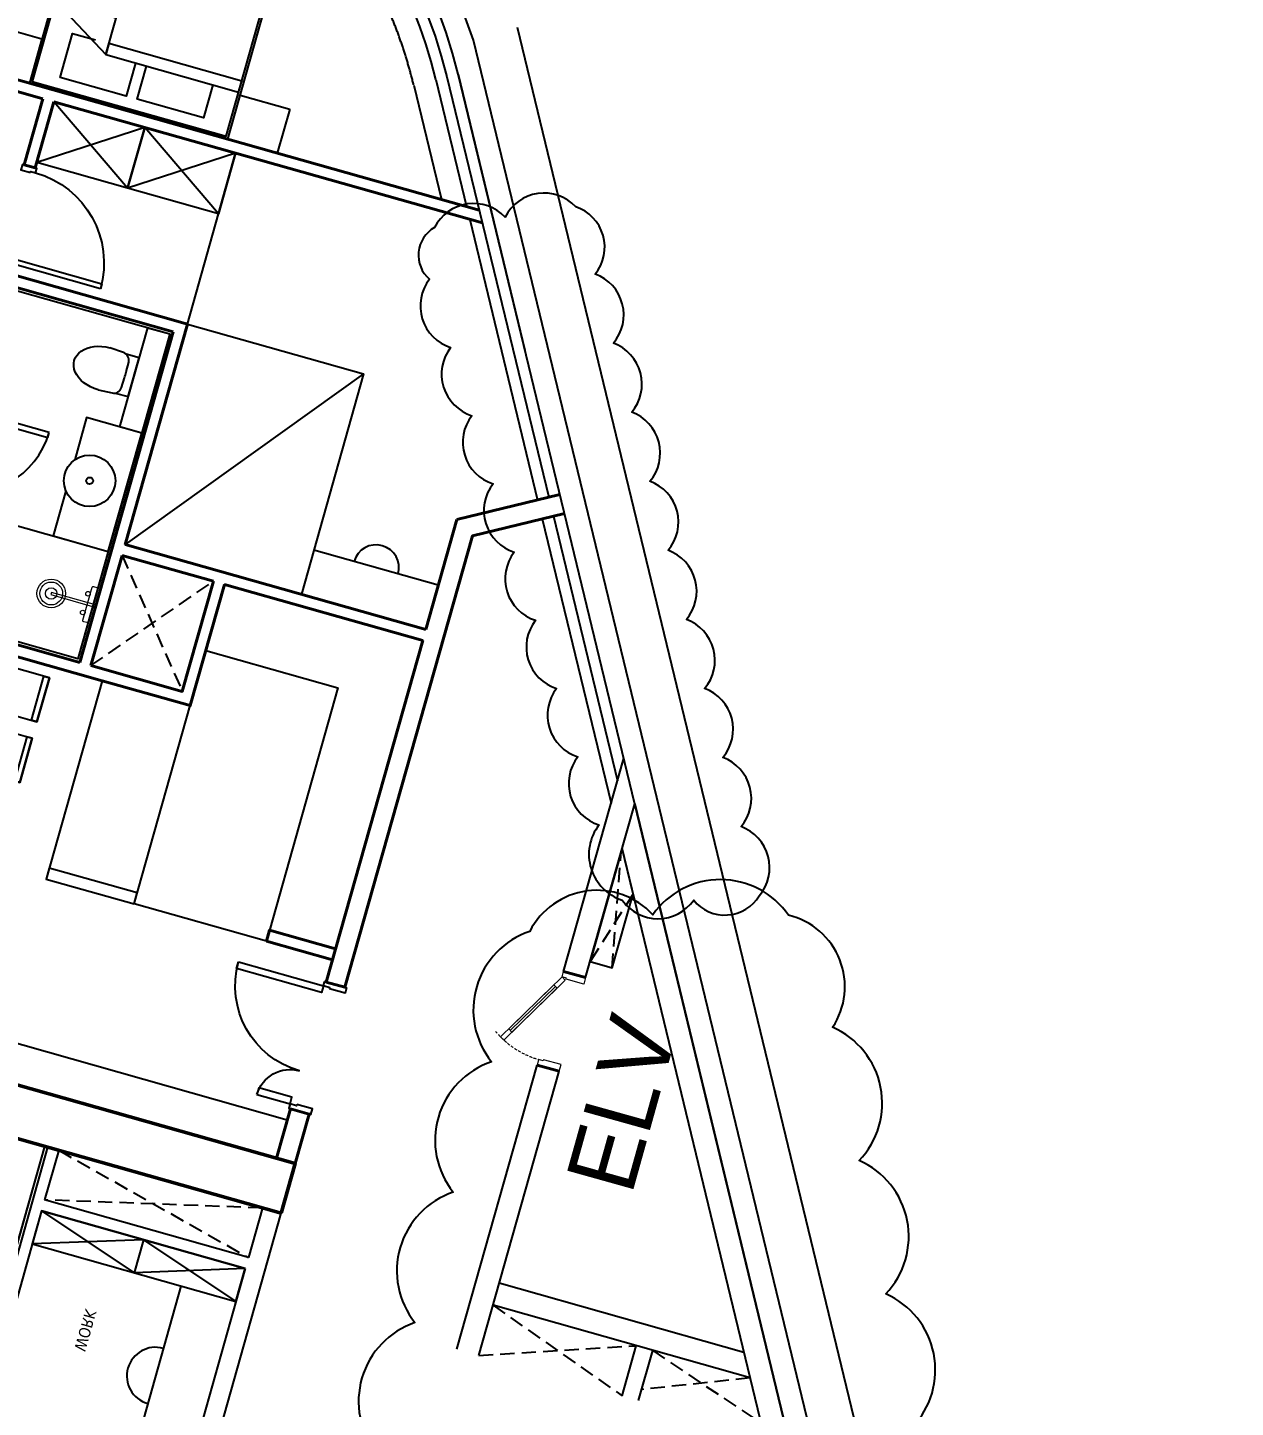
# Model space of a CAD drawing. Header units: millimetres. Extents: x -361706341 to 361216459, y -284152911 to 284385905.
# Drawn here: x -36624 to -26071, y 143963 to 156013 of the extents above; entities that cross this region are included whole.
import ezdxf

# ---------------------------------------------------------------- set-up
doc = ezdxf.new("R2010")
doc.units = ezdxf.units.MM
doc.header["$LTSCALE"] = 100
doc.header["$MEASUREMENT"] = 0
for name, pattern in [('220126_HDN_HBA typical plan$0$HIDDEN', [0.375, 0.25, -0.125]), ('ACAD_ISO03W100', [30, 12, -18]), ('HIDDEN', [0.375, 0.25, -0.125]), ('Xref_ST_MBDV Cot vach 30.7.2022$0$HIDDEN', [0.375, 0.25, -0.125])]:
    doc.linetypes.add(name, pattern=pattern)
for name, color, linetype in [('1VinaPVC-Text', 9, 'Continuous'), ('A-_FURN----_E-_N', 251, 'Continuous'), ('A-_SANIEQPT_E-_N', 251, 'Continuous'), ('A-ANNO-ROOM', 50, 'Continuous'), ('A-CORE-OTLN', 160, 'Continuous'), ('dien tich thong thuy', 3, 'Continuous'), ('IDEA - dim', 251, 'Continuous'), ('KT-Khuat', 9, 'HIDDEN'), ('KT-Net manh', 139, 'Continuous'), ('KT-Tuong', 1, 'Continuous'), ('Xref_NT1+NT2_MBDV Cot vach_220729$0$ccu12-Thay', 7, 'Continuous'), ('Xref_ST_MBDV Cot vach 30.7.2022$0$KT-Khuat', 9, 'Xref_ST_MBDV Cot vach 30.7.2022$0$HIDDEN'), ('Xref_ST_MBDV Cot vach 30.7.2022$0$KT-Thay', 7, 'Continuous')]:
    doc.layers.add(name, color=color, linetype=linetype)
for name, color, linetype, lineweight in [('A-NoiThat', 39, 'Continuous', 13), ('CUA', 37, 'Continuous', 13), ('KT-Net cat', 1, 'Continuous', 40), ('KT-Net cot', 2, 'Continuous', 50)]:
    doc.layers.add(name, color=color, linetype=linetype, lineweight=lineweight)
doc.styles.add('220126_HDN_HBA typical plan$0$211210_HDN_HBA_TYPICAL PLAN CORE OPT 1$0$HBA-Text', font='GOTHIC.TTF')
doc.styles.add('Tahoma', font='tahoma.ttf')

# ---------------------------------------------------------------- blocks, each defined once
blk = doc.blocks.new('29')
at = {"layer": 'IDEA - dim'}
for p, q in [((225, 9430), (225, 9600)), ((1075, 8930), (2500, 8930)), ((775, 8505), (1075, 8505))]:
    blk.add_line(p, q, dxfattribs=at)
blk.add_lwpolyline([(775, 9430), (775, 7580), (1075, 7580), (1075, 9430)], close=True, dxfattribs=at)
for points in [[(110, 6600), (110, 5355), (2825, 5355), (2825, 6205), (2035, 6205), (2035, 7455), (225, 7455)], [(110, 6600), (110, 6255), (685, 6255), (1135, 6705), (1135, 7455), (225, 7455)]]:
    blk.add_lwpolyline(points, dxfattribs=at)
blk.add_arc((1891, 8930), 250, 180, 0, dxfattribs=at)
at = {"layer": 'KT-Khuat', "ltscale": 5}
for p, q in [((225, 7580), (675, 9430)), ((225, 9430), (675, 7580))]:
    blk.add_line(p, q, dxfattribs=at)
at = {"layer": 'KT-Net cot'}
blk.add_lwpolyline([(225, 9600), (-225, 9600), (-225, 6600), (225, 6600)], close=True, dxfattribs=at)
at = {"layer": 'KT-Net manh', "linetype": 'ACAD_ISO03W100', "ltscale": 4}
for p, q in [((775, 8505), (1075, 9430)), ((775, 9430), (1075, 8505)), ((775, 7580), (1075, 8505)), ((775, 8505), (1075, 7580))]:
    blk.add_line(p, q, dxfattribs=at)
at = {"layer": 'KT-Tuong'}
for p, q in [((3000, 9600), (225, 9600)), ((225, 9430), (675, 9430)), ((675, 9430), (675, 7580)), ((775, 9430), (3000, 9430)), ((775, 7580), (775, 9430)), ((225, 7580), (675, 7580)), ((225, 7480), (2060, 7480)), ((775, 7580), (2160, 7580))]:
    blk.add_line(p, q, dxfattribs=at)
for points in [[(225, 9430), (225, 9600)], [(775, 9430), (775, 7580)], [(225, 7480), (225, 7580)]]:
    blk.add_lwpolyline(points, dxfattribs=at)
at = {"layer": '1VinaPVC-Text', "style": 'Tahoma', "text_generation_flag": 4}
blk.add_text('WORK', height=100, rotation=180, dxfattribs=at).set_placement((1859, 8182))
blk = doc.blocks.new('*U166')
at = {"layer": 'A-_FURN----_E-_N', "linetype": 'Continuous'}
for points in [[(-900, 600), (-900, 1000), (-1350, 1000), (-1350, 600)], [(-900, -1000), (-900, 1000), (900, 1000), (900, -1000)], [(-880, -980), (-880, 980), (880, 980), (880, -980)], [(1350, 600), (1350, 1000), (900, 1000), (900, 600)]]:
    blk.add_lwpolyline(points, close=True, dxfattribs=at)
at = {"layer": 'A-_FURN----_E-_N', "linetype": '220126_HDN_HBA typical plan$0$HIDDEN', "ltscale": 500}
blk.add_lwpolyline([(-900, -1000), (-900, 1000), (900, 1000), (900, -1000)], close=True, dxfattribs=at)
at = {"layer": 'A-_FURN----_E-_N', "linetype": 'Continuous'}
for points in [[(-55, 580), (-55, 880), (-656, 880), (-656, 480), (-448, 480)], [(646, 580), (646, 880), (45, 880), (45, 580)], [(-880, 249), (-326, 580), (880, 580), (880, 480), (-326, 480), (-326, 580), (-326, 249), (-880, 249)]]:
    blk.add_lwpolyline(points, dxfattribs=at)
blk = doc.blocks.new('dc')
for points in [[(-1100, -40), (-1110, -40), (-1110, -100), (-1150, -100), (-1150, 100), (-1100, 100)], [(-50, -40), (-40, -40), (-40, -100), (0, -100), (0, 100), (-50, 100)], [(-1110, -400), (-1110, -100), (-1050, -100), (-1050, -400)], [(-40, -870), (-40, -100), (-100, -100), (-100, -870)]]:
    blk.add_lwpolyline(points, close=True)
for centre, radius, start, end in [((-1110, -100), 300, 270, 0), ((-40, -100), 770, 180, 270)]:
    blk.add_arc(centre, radius, start, end)
blk = doc.blocks.new('d800')
blk.add_line((760, 70), (40, 70))
for points in [[(40, 790), (40, 70), (85, 70), (85, 790)], [(50, 25), (40, 25), (40, 70), (0, 70), (0, -70), (50, -70)], [(750, 25), (760, 25), (760, 70), (800, 70), (800, -70), (750, -70)]]:
    blk.add_lwpolyline(points, close=True)
blk.add_arc((40, 70), 720, 0, 90)
blk = doc.blocks.new('220126_HDN_HBA typical plan$0$210902_YS plan 330pm ver13$0$TOTO-WC-CW822J')
at = {"color": 0}
blk.add_lwpolyline([(-177, -119), (-175, 0), (175, 0), (177, -119)], dxfattribs=at)
blk.add_lwpolyline([(-190, -270), (-183, -145, -0.39087), (-115, -78), (-28, -76, -0.013886), (28, -76), (115, -78, -0.39087), (183, -145), (190, -270)], format="xyb", dxfattribs=at)
blk.add_ellipse((0, -270), major_axis=(0, -270), ratio=0.703704, start_param=4.712389, end_param=7.853982, dxfattribs=at)
blk = doc.blocks.new('A$C2A980E36')
at = {"ltscale": 0.5}
blk.add_lwpolyline([(-10, 0), (10, 0), (10, 400), (-10, 400)], close=True, dxfattribs=at)
blk.add_lwpolyline([(160, 60), (160, 30, -0.414214), (150, 20), (-150, 20, -0.414214), (-160, 30), (-160, 60, -0.414214), (-150, 70), (150, 70, -0.414214)], format="xyb", close=True, dxfattribs=at)
for centre, radius in [((0, 400), 125), ((0, 400), 100), ((0, 400), 50), ((-85, 90), 20), ((85, 90), 20)]:
    blk.add_circle(centre, radius, dxfattribs=at)
blk = doc.blocks.new('d900n')
for points in [[(20, -50), (20, -40), (65, -40), (65, 0), (-65, 0), (-65, -50)], [(885, -40), (65, -40), (65, -85), (885, -85)], [(20, -850), (20, -860), (65, -860), (65, -900), (-65, -900), (-65, -850)]]:
    blk.add_lwpolyline(points, close=True)
blk.add_arc((65, -40), 820, 270, 0)
blk = doc.blocks.new('*U163')
at = {"linetype": 'Continuous'}
for points in [[(-375, -850), (375, -850), (375, 850), (-375, 850)], [(-725, 750), (-275, 750), (-275, 350), (-725, 350)], [(-725, 350), (-675, 350), (-675, 750), (-725, 750)], [(725, 750), (275, 750), (275, 350), (725, 350)], [(725, 350), (675, 350), (675, 750), (725, 750)], [(-725, 200), (-275, 200), (-275, -200), (-725, -200)], [(-725, -200), (-675, -200), (-675, 200), (-725, 200)], [(725, 200), (275, 200), (275, -200), (725, -200)], [(725, -200), (675, -200), (675, 200), (725, 200)], [(-725, -750), (-275, -750), (-275, -350), (-725, -350)], [(-725, -350), (-675, -350), (-675, -750), (-725, -750)], [(725, -750), (275, -750), (275, -350), (725, -350)], [(725, -350), (675, -350), (675, -750), (725, -750)]]:
    blk.add_lwpolyline(points, close=True, dxfattribs=at)
blk = doc.blocks.new('32')
at = {"layer": 'IDEA - dim'}
for p, q in [((-9943, 8296), (-6652, 10150)), ((-8800, 8825), (-6603, 10063)), ((-9992, 8383), (-7832, 9600)), ((-5650, 9430), (-5650, 8300)), ((-9894, 8209), (-8900, 8769)), ((-8250, 6700), (-8800, 6700))]:
    blk.add_line(p, q, dxfattribs=at)
for points in [[(-2250, 9430), (-5150, 9430), (-5150, 7630), (-4550, 7630), (-4550, 8830), (-2250, 8830)], [(-450, 9430), (-450, 6600), (-800, 6600), (-800, 9430)], [(-7250, 6700), (-7250, 8300), (-5250, 8300), (-5250, 6700)], [(-2250, 7630), (-4050, 7630), (-4050, 6830), (-2250, 6830)], [(-2250, 6830), (-2250, 7630), (-2350, 7630), (-2350, 6830)], [(-8800, 5875), (-8800, 6700), (-8250, 6700), (-8250, 5875), (-8800, 5875)], [(-7125, 6575), (-6225, 6575), (-6225, 6375), (-7125, 6375)], [(-4175, 6575), (-4175, 5075), (-5150, 5075), (-5150, 6575)], [(-8800, 5050), (-8800, 5875), (-8250, 5875), (-8250, 5050), (-8800, 5050)]]:
    blk.add_lwpolyline(points, close=True, dxfattribs=at)
for points in [[(-6050, 4950), (-6050, 5075), (-7125, 5075), (-7125, 6575), (-4175, 6575), (-4175, 5075), (-5250, 5075), (-5250, 4950)], [(-5559, 6075), (-5150, 6075), (-5150, 6575), (-6225, 6575), (-6225, 6075), (-5841, 6075)]]:
    blk.add_lwpolyline(points, dxfattribs=at)
for radius in [225, 30]:
    blk.add_circle((-5700, 6250), radius, dxfattribs=at)
for centre, radius, start, end in [((-5650, 8865), 200, 90, 270), ((-7794, 4480), 4480, 119.3907, 270.0001), ((-7794, 4480), 4380, 119.3907, 270.0001), ((-7794, 4480), 4280, 119.3907, 255.0214)]:
    blk.add_arc(centre, radius, start, end, dxfattribs=at)
at = {"layer": 'KT-Khuat', "ltscale": 5}
for p, q in [((-5150, 6700), (-4150, 7530)), ((-4150, 6700), (-5150, 7530))]:
    blk.add_line(p, q, dxfattribs=at)
at = {"layer": 'KT-Net cat'}
for p, q in [((-6247, 9430), (-6702, 10237)), ((-5250, 9430), (-6247, 9430)), ((-5250, 9430), (-5250, 6700)), ((-5150, 9430), (-5150, 7630)), ((-8800, 8940), (-8800, 5050)), ((-8900, 8884), (-8900, 4150)), ((-5150, 7530), (-5150, 6700)), ((-4050, 6830), (-4050, 4950)), ((-5250, 6700), (-7250, 6700)), ((-7250, 5050), (-7250, 6700)), ((-4150, 6700), (-5150, 6700)), ((-4150, 6600), (-7150, 6600)), ((-7150, 6600), (-7150, 5050)), ((-4150, 6600), (-4150, 5050)), ((-8200, 5050), (-8800, 5050)), ((-8200, 4950), (-8800, 4950)), ((-8800, 4950), (-8800, 4150)), ((-8200, 4950), (-8200, 5050))]:
    blk.add_line(p, q, dxfattribs=at)
for points in [[(-5150, 9430), (-2050, 9430), (-2050, 9600), (-6148, 9600), (-6553, 10320)], [(-6886, 10133), (-6886, 10133)], [(-900, 9430), (-450, 9430), (-450, 9600), (-900, 9600), (-900, 9430)], [(-4050, 6830), (-4050, 7630), (-5150, 7630)], [(-4150, 6700), (-4150, 7530), (-5150, 7530)]]:
    blk.add_lwpolyline(points, dxfattribs=at)
blk.add_lwpolyline([(-2250, 8830), (-2250, 9430), (-2350, 9430), (-2350, 8830)], close=True, dxfattribs=at)
at = {"layer": 'KT-Net cot'}
blk.add_lwpolyline([(0, 9600), (-450, 9600), (-450, 6600), (0, 6600)], close=True, dxfattribs=at)
at = {"layer": 'KT-Net manh', "linetype": 'ACAD_ISO03W100', "ltscale": 4}
for p, q in [((-2250, 8830), (-2250, 7630)), ((-9796, 8035), (-8900, 8540)), ((-8800, 6700), (-8250, 5875)), ((-8250, 6700), (-8800, 5875)), ((-7250, 6700), (-8250, 6700)), ((-8800, 5875), (-8250, 5050)), ((-8250, 5875), (-8800, 5050))]:
    blk.add_line(p, q, dxfattribs=at)
blk.add_lwpolyline([(-7250, 8300), (-5250, 6700)], dxfattribs=at)
blk.add_arc((-7794, 4480), 4080, 119.3907, 254.2686, dxfattribs=at)
at = {"layer": 'A-_FURN----_E-_N', "xscale": -0.9999999999999992, "rotation": 359.9999999999764}
blk.add_blockref('dc', (-2050, 9515), dxfattribs=at)
at = {"layer": 'A-_FURN----_E-_N', "linetype": 'Continuous', "rotation": 270}
blk.add_blockref('*U163', (-3200, 5655), dxfattribs=at)
at = {"layer": 'A-_FURN----_E-_N', "linetype": 'Continuous'}
blk.add_blockref('d800', (-6050, 5005), dxfattribs=at)
at = {"layer": 'A-_SANIEQPT_E-_N', "xscale": -0.9999999999999989, "rotation": 359.9999999980531}
blk.add_blockref('220126_HDN_HBA typical plan$0$210902_YS plan 330pm ver13$0$TOTO-WC-CW822J', (-6675, 6375), dxfattribs=at)
at = {"layer": 'A-NoiThat', "rotation": 180.0000000019398}
blk.add_blockref('A$C2A980E36', (-4662, 6595), dxfattribs=at)
at = {"layer": 'IDEA - dim', "xscale": -0.9999999999999992, "rotation": 270}
blk.add_blockref('*U166', (-9900, 5700), dxfattribs=at)
at = {"layer": 'IDEA - dim', "extrusion": (0, 0, -1), "zscale": -0.9999999999999998, "rotation": 90}
blk.add_blockref('d900n', (7300, 5000), dxfattribs=at)
blk = doc.blocks.new('*U177')
blk.add_line((-147, 33), (-623, 308))
for points in [[(-50, 0), (-700, 375), (-720, 340), (-70, -35)], [(-137, 50), (-157, 15), (-633, 290), (-613, 325)], [(-850, -200), (-790, -200), (-790, -40), (-800, -40), (-800, 0), (-850, 0)], [(0, -200), (-60, -200), (-60, -40), (-50, -40), (-50, 0), (0, 0)]]:
    blk.add_lwpolyline(points, close=True)
at = {"linetype": 'HIDDEN'}
blk.add_arc((-50, 0), 750, 144.9505, 180, dxfattribs=at)
blk = doc.blocks.new('A$C300D0CFC')
at = {"layer": 'A-CORE-OTLN'}
for p, q in [((-2533.7, -17034.3, 0), (737.8, -30544.7, 0)), ((-2646.3, -17419.3, 0), (339.9, -29751.4, 0))]:
    blk.add_line(p, q, dxfattribs=at)
at = {"layer": 'KT-Net cat'}
for p, q in [((-3155.3, -18498.6, 0), (-2962.9, -18553, 0)), ((-3386.5, -19316.6, 0), (-3194, -19371, 0))]:
    blk.add_line(p, q, dxfattribs=at)
at = {"layer": 'KT-Tuong'}
for p, q in [((-3155.4, -18498.6), (-2629.7, -16638)), ((-2962.9, -18553), (-2533.7, -17034.1)), ((-2962.9, -18553, 0), (-3155.4, -18498.6)), ((-4087.6, -21797.7, 0), (-3386.5, -19316.6)), ((-3895.2, -21852.1, 0), (-3194.1, -19371)), ((-3386.5, -19316.6, 0), (-3194.1, -19371)), ((-1579.1, -21826.4, 0), (-3717.1, -21222.3, 0)), ((-1525.1, -22049.5, 0), (-3771.5, -21414.8, 0)), ((-2644.2, -22205.6, 0), (-2520.6, -21768.2)), ((-2499.8, -22246.4, 0), (-2376.2, -21809))]:
    blk.add_line(p, q, dxfattribs=at)
at = {"layer": 'Xref_ST_MBDV Cot vach 30.7.2022$0$KT-Khuat', "linetype": 'Xref_ST_MBDV Cot vach 30.7.2022$0$HIDDEN', "ltscale": 5}
for p, q in [((-2730.8, -18467.2, 0), (-2651.3, -17450.4, 0)), ((-2548.6, -17822.5, 0), (-2923.2, -18412.8, 0)), ((-3771.5, -21414.8, 0), (-2644.2, -22205.6, 0)), ((-3895.2, -21852.1, 0), (-2520.6, -21768.2)), ((-2376.2, -21809), (-1429.3, -22445)), ((-1525.1, -22049.5, 0), (-2472.6, -22150.2))]:
    blk.add_line(p, q, dxfattribs=at)
at = {"layer": 'Xref_ST_MBDV Cot vach 30.7.2022$0$KT-Thay', "elevation": 0}
blk.add_lwpolyline([(-2923.2, -18412.8), (-2730.8, -18467.2), (-2548.6, -17822.5), (-2644.5, -17426.5)], close=True, dxfattribs=at)
at = {"layer": 'CUA', "extrusion": (3.65429e-08, 6.97061e-08, 1), "rotation": 74.22027725054747}
blk.add_blockref('*U177', (-3155.3, -18498.6, 0), dxfattribs=at)
at = {"layer": 'A-ANNO-ROOM', "extrusion": (1.04121e-06, -2.94176e-07, 1), "insert": (-2936.4, -19572.2, 0), "char_height": 600, "attachment_point": 2, "text_direction": (0.26887, 0.963176, 0), "style": '220126_HDN_HBA typical plan$0$211210_HDN_HBA_TYPICAL PLAN CORE OPT 1$0$HBA-Text'}
blk.add_mtext_dynamic_manual_height_columns('{\\C2;ELV}', width=2474.583, gutter_width=6.25, heights=[0], dxfattribs=at)
blk = doc.blocks.new('A$C418F5BC8')
at = {"layer": 'A-ANNO-ROOM', "insert": (648, 1091), "char_height": 600, "attachment_point": 2, "rotation": 50.4488, "style": '220126_HDN_HBA typical plan$0$211210_HDN_HBA_TYPICAL PLAN CORE OPT 1$0$HBA-Text'}
blk.add_mtext_dynamic_manual_height_columns('SL-S', width=722857412.87, gutter_width=9766, heights=[0], dxfattribs=at)
blk = doc.blocks.new('A$C2A6C5140')
at = {"layer": 'A-ANNO-ROOM', "insert": (731, 1190, 0), "char_height": 600, "attachment_point": 2, "rotation": 50.4488, "style": '220126_HDN_HBA typical plan$0$211210_HDN_HBA_TYPICAL PLAN CORE OPT 1$0$HBA-Text'}
blk.add_mtext_dynamic_manual_height_columns('2-BR', width=722857412.87, gutter_width=9766, heights=[0], dxfattribs=at)
blk = doc.blocks.new('A$C5388591E')
at = {"layer": 'A-ANNO-ROOM', "insert": (894, 842, 0), "char_height": 600, "attachment_point": 2, "rotation": 1.4065, "style": '220126_HDN_HBA typical plan$0$211210_HDN_HBA_TYPICAL PLAN CORE OPT 1$0$HBA-Text'}
blk.add_mtext_dynamic_manual_height_columns('3-BR', width=722857412.87, gutter_width=9766, heights=[0], dxfattribs=at)
blk = doc.blocks.new('A$C21AF0CCA')
at = {"layer": 'A-ANNO-ROOM', "insert": (1198, 815), "char_height": 600, "attachment_point": 2, "rotation": 0.1054, "style": '220126_HDN_HBA typical plan$0$211210_HDN_HBA_TYPICAL PLAN CORE OPT 1$0$HBA-Text'}
blk.add_mtext_dynamic_manual_height_columns('1-BR+', width=722857412.87, gutter_width=9766, heights=[0], dxfattribs=at)

msp = doc.modelspace()

# ---------------------------------------------------------------- linework, layer by layer
at = {"layer": 'Defpoints'}
msp.add_lwpolyline([(-31428, 148393.1, 0.5205671), (-30804.1, 148393.1, 0.5205671), (-30230.8, 148432, 0.5205671), (-30390.1, 149035.2, 0.5205671), (-30549.3, 149638.4, 0.5205671), (-30708.6, 150241.6, 0.5205671), (-30867.9, 150844.8, 0.5205671), (-31027.2, 151448, 0.5205671), (-31186.5, 152051.2, 0.5205671), (-31345.7, 152654.3, 0.5205671), (-31505, 153257.5, 0.5205671), (-31664.3, 153860.7, 0.5205671), (-31833.8, 154448.4, 0.5205671), (-32451, 154357.7, 0.5205671), (-33068.3, 154267, 0.5205671), (-33112.4, 153815.5, 0.5205671), (-32927.4, 153219.7, 0.5205671), (-32742.3, 152623.9, 0.5205671), (-32557.2, 152028.2, 0.5205671), (-32372.1, 151432.4, 0.5205671), (-32187, 150836.6, 0.5205671), (-32002, 150240.8, 0.5205671), (-31816.9, 149645.1, 0.5205671), (-31631.8, 149049.3, 0.5205671)], format="xyb", close=True, dxfattribs=at)
msp.add_lwpolyline([(-28893.7, 143789.9, 0.5205671), (-29125.8, 144954, 0.5205671), (-29357.9, 146118.2, 0.5205671), (-29590, 147282.3, 0.5205671), (-29974.8, 148261, 0.5205671), (-31161.8, 148265.9, 0.5205671), (-32236.6, 148120.3, 0.5205671), (-32570.8, 146981.2, 0.5205671), (-32905, 145842.2, 0.5205671), (-33239.2, 144703.1, 0.5205671), (-33573.3, 143564.1, 0.5205671)], format="xyb", dxfattribs=at)
at = {"layer": 'IDEA - dim'}
for p, q in [((-32127.4, 151722.4), (-31526.1, 149239.1)), ((-32030.2, 151746), (-31470.7, 149435.2))]:
    msp.add_line(p, q, dxfattribs=at)
at = {"layer": 'Xref_NT1+NT2_MBDV Cot vach_220729$0$ccu12-Thay'}
for p, q in [((-26855.1, 133348.3), (-32343.2, 156013, 0)), ((-27260.5, 133323), (-32727.9, 155902, 0))]:
    msp.add_line(p, q, dxfattribs=at)
at = {"layer": 'Xref_NT1+NT2_MBDV Cot vach_220729$0$ccu12-Thay', "elevation": 0}
msp.add_lwpolyline([(-41014.8, 85871.8), (-27947.3, 132116.7, 0.0246876), (-27655.3, 133393.1, 0.0868938), (-27653.5, 134120), (-28143.8, 136121), (-32861.9, 155605.6, 0.771545), (-41527.2, 155769.7), (-55361.5, 106818)], format="xyb", dxfattribs=at)
at = {"layer": 'Xref_NT1+NT2_MBDV Cot vach_220729$0$ccu12-Thay'}
msp.add_arc((-37687.5, 154226.8, 0), 5234.9, 18.66329, 159.16769, dxfattribs=at)

# ---------------------------------------------------------------- block references
at = {"layer": 'A-ANNO-ROOM'}
for p in [(-219419.1, 161761.8), (-220777.6, 156838.5), (-230681, 125527.2, 0)]:
    msp.add_blockref('A$C21AF0CCA', p, dxfattribs=at)
at = {"layer": 'dien tich thong thuy'}
for name, p in [('A$C418F5BC8', (-223516.2, 151837.2, 0)), ('A$C418F5BC8', (-226311.5, 148062.4, 0)), ('A$C2A6C5140', (-214212.6, 146029.4, 0)), ('A$C418F5BC8', (-227047.5, 143695.6, 0)), ('A$C418F5BC8', (-226772.4, 139347.6, 0)), ('A$C2A6C5140', (-216850.3, 138441.3, 0)), ('A$C418F5BC8', (-228342.5, 134757.3, 0)), ('A$C418F5BC8', (-229636.4, 130770.7, 0)), ('A$C2A6C5140', (-219397.1, 129428.6, 0)), ('A$C2A6C5140', (-221805.1, 120739.8, 0)), ('A$C2A6C5140', (-224090.9, 113904.7, 0)), ('A$C2A6C5140', (-226029.6, 106143.9, 0)), ('A$C5388591E', (-219861.3, 168864.9, 0)), ('A$C5388591E', (-236626.1, 104641.9, 0))]:
    msp.add_blockref(name, p, dxfattribs=at)
at = {"layer": 'IDEA - dim', "rotation": 254.2212141373278}
msp.add_blockref('32', (-43646.6, 148269.4), dxfattribs=at)
at = {"layer": 'KT-Net manh'}
msp.add_blockref('A$C300D0CFC', (-28785.7, 166269.5), dxfattribs=at)
at = {"layer": 'KT-Tuong', "rotation": 254.2212141373278}
msp.add_blockref('29', (-43585.4, 148485.9), dxfattribs=at)

doc.saveas('drawing.dxf')
